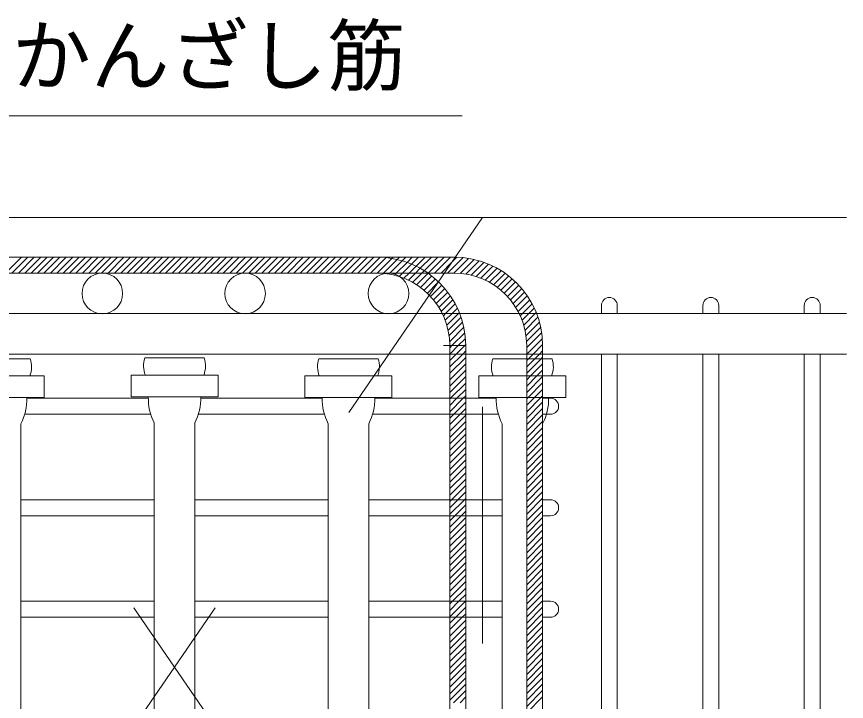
# Model space of a CAD drawing. Units: millimetres, scale not verified. Extents: x -25255 to 25671, y -15462 to 18552.
# Drawn here: x -18306 to -16200, y 3741 to 5478 of the extents above; entities that cross this region are included whole.
import ezdxf
from ezdxf.enums import TextEntityAlignment as Align

# ---------------------------------------------------------------- set-up
doc = ezdxf.new("R2010")
doc.units = ezdxf.units.MM
doc.header["$LTSCALE"] = 100
doc.linetypes.add('DASHED_SPACED', pattern=[12, 6, -6])
doc.layers.add('C-2_メモ', color=7, linetype='Continuous', lineweight=18)
doc.layers.add('C-7', color=7, linetype='Continuous', lineweight=18)
doc.styles.add('ＭＳ ゴシック', font='')
doc.styles.get('ＭＳ ゴシック').set_extended_font_data('MS Gothic')

msp = doc.modelspace()

# ---------------------------------------------------------------- linework, layer by layer
at = {"layer": 'C-7'}
for p, q in [((-18719.9, 5226.2), (-17175.1, 5226.2)), ((-18614.7, 4867.4), (-17195.4, 4867.4)), ((-18333.8, 4827), (-18293.4, 4867.4)), ((-18317.6, 4827), (-18277.1, 4867.4)), ((-18301.3, 4827), (-18260.9, 4867.4)), ((-18285.1, 4827), (-18244.6, 4867.4)), ((-18268.8, 4827), (-18228.4, 4867.4)), ((-18252.6, 4827), (-18212.1, 4867.4)), ((-18236.3, 4827), (-18195.9, 4867.4)), ((-18220.1, 4827), (-18179.6, 4867.4)), ((-18203.8, 4827), (-18163.4, 4867.4)), ((-18187.6, 4827), (-18147.1, 4867.4)), ((-18171.3, 4827), (-18130.9, 4867.4)), ((-18155.1, 4827), (-18114.6, 4867.4)), ((-18138.8, 4827), (-18098.4, 4867.4)), ((-18122.6, 4827), (-18082.1, 4867.4)), ((-18106.3, 4827), (-18065.9, 4867.4)), ((-18090.1, 4827), (-18049.6, 4867.4)), ((-18073.8, 4827), (-18033.4, 4867.4)), ((-18057.6, 4827), (-18017.1, 4867.4)), ((-18041.3, 4827), (-18000.9, 4867.4)), ((-18025.1, 4827), (-17984.6, 4867.4)), ((-18008.8, 4827), (-17968.4, 4867.4)), ((-17992.6, 4827), (-17952.1, 4867.4)), ((-17976.3, 4827), (-17935.9, 4867.4)), ((-17960.1, 4827), (-17919.6, 4867.4)), ((-17943.8, 4827), (-17903.4, 4867.4)), ((-17927.6, 4827), (-17887.1, 4867.4)), ((-17911.3, 4827), (-17870.9, 4867.4)), ((-17895.1, 4827), (-17854.6, 4867.4)), ((-17878.8, 4827), (-17838.4, 4867.4)), ((-17862.6, 4827), (-17822.1, 4867.4)), ((-17846.3, 4827), (-17805.9, 4867.4)), ((-17830.1, 4827), (-17789.6, 4867.4)), ((-17813.8, 4827), (-17773.4, 4867.4)), ((-17797.6, 4827), (-17757.1, 4867.4)), ((-17781.3, 4827), (-17740.9, 4867.4)), ((-17765.1, 4827), (-17724.6, 4867.4)), ((-17748.8, 4827), (-17708.4, 4867.4)), ((-17732.6, 4827), (-17692.1, 4867.4)), ((-17716.3, 4827), (-17675.9, 4867.4)), ((-17700.1, 4827), (-17659.6, 4867.4)), ((-17683.8, 4827), (-17643.4, 4867.4)), ((-17667.6, 4827), (-17627.1, 4867.4)), ((-17651.3, 4827), (-17610.9, 4867.4)), ((-17635.1, 4827), (-17594.6, 4867.4)), ((-17618.8, 4827), (-17578.4, 4867.4)), ((-17602.6, 4827), (-17562.1, 4867.4)), ((-17586.3, 4827), (-17545.9, 4867.4)), ((-17570.1, 4827), (-17529.6, 4867.4)), ((-17553.8, 4827), (-17513.4, 4867.4)), ((-17537.6, 4827), (-17497.1, 4867.4)), ((-17521.3, 4827), (-17480.9, 4867.4)), ((-17505.1, 4827), (-17464.6, 4867.4)), ((-17488.8, 4827), (-17448.4, 4867.4)), ((-17472.6, 4827), (-17432.1, 4867.4)), ((-17456.3, 4827), (-17415.9, 4867.4)), ((-17440.1, 4827), (-17399.6, 4867.4)), ((-17423.8, 4827), (-17383.5, 4867.3)), ((-17407.6, 4827), (-17368.3, 4866.3)), ((-17391.3, 4827), (-17353.9, 4864.4)), ((-17383.5, 4867.3), (-17383.4, 4867.4)), ((-17368.3, 4866.3), (-17367.1, 4867.4)), ((-17353.9, 4864.4), (-17350.9, 4867.4)), ((-17340.3, 4861.7), (-17334.6, 4867.4)), ((-17261.3, 4827), (-17220.9, 4867.4)), ((-17245.1, 4827), (-17204.6, 4867.4)), ((-17212.6, 4827), (-17173.2, 4866.3)), ((-17196.3, 4827), (-17158.9, 4864.4)), ((-17375.1, 4827), (-17340.3, 4861.7)), ((-17180.7, 4826.4), (-17145.3, 4861.8)), ((-17166.2, 4824.6), (-17132.4, 4858.4)), ((-18614.7, 4827), (-17195.4, 4827)), ((-17358.9, 4826.9), (-17358.8, 4827)), ((-17345.4, 4824.2), (-17342.6, 4827)), ((-17334.4, 4818.9), (-17326.3, 4827)), ((-17323, 4814.1), (-17310.1, 4827)), ((-17311.6, 4809.2), (-17293.8, 4827)), ((-17300.9, 4803.7), (-17277.6, 4827)), ((-17290.8, 4797.6), (-17261.6, 4826.7)), ((-17116.6, 4809.2), (-17086.6, 4839.3)), ((-17105.9, 4803.7), (-17076.3, 4833.2)), ((-17095.7, 4797.6), (-17066.6, 4826.8)), ((-17281.2, 4790.9), (-17252.3, 4819.8)), ((-17272.1, 4783.7), (-17243.4, 4812.4)), ((-17263.5, 4776), (-17237.6, 4802)), ((-17237.6, 4802), (-17234.9, 4804.7)), ((-17086.1, 4791), (-17057.2, 4819.8)), ((-17077, 4783.8), (-17048.3, 4812.5)), ((-17068.4, 4776.1), (-17039.8, 4804.7)), ((-17255.5, 4767.9), (-17226.8, 4796.5)), ((-17247.9, 4759.1), (-17219.2, 4787.9)), ((-17060.4, 4767.9), (-17031.8, 4796.6)), ((-17052.8, 4759.2), (-17024.1, 4788)), ((-17240.9, 4749.9), (-17212, 4778.9)), ((-17234.4, 4740.2), (-17205.2, 4769.4)), ((-17228.4, 4729.9), (-17198.8, 4759.5)), ((-17045.8, 4750), (-17016.9, 4778.9)), ((-17039.3, 4740.3), (-17010.1, 4769.5)), ((-17033.3, 4730), (-17003.7, 4759.6)), ((-17217.3, 4724.7), (-17192.9, 4749.2)), ((-17201.1, 4724.7), (-17187.5, 4738.4)), ((-17022.3, 4724.7), (-16997.8, 4749.3)), ((-17006.1, 4724.7), (-16992.3, 4738.5)), ((-17223.1, 4719), (-17217.3, 4724.7)), ((-17218.3, 4707.5), (-17201.1, 4724.7)), ((-17214.3, 4695.3), (-17184.8, 4724.7)), ((-17184.8, 4724.7), (-17182.5, 4727)), ((-17028, 4719.1), (-17022.3, 4724.7)), ((-17023.2, 4707.6), (-17006.1, 4724.7)), ((-17019.1, 4695.4), (-16989.8, 4724.7)), ((-16989.8, 4724.7), (-16987.4, 4727.2)), ((-17210.9, 4682.4), (-17178.1, 4715.2)), ((-17208.5, 4668.6), (-17174.3, 4702.8)), ((-17015.8, 4682.5), (-16983, 4715.3)), ((-17013.3, 4668.8), (-16979.2, 4702.9)), ((-17207, 4653.8), (-17171.1, 4689.7)), ((-17201.4, 4643.1), (-17168.7, 4675.9)), ((-17011.8, 4654), (-16976, 4689.8)), ((-17011.5, 4638), (-16973.5, 4676.1)), ((-17011.5, 4621.8), (-16971.8, 4661.5)), ((-17166.2, 4643.1), (-17222.5, 4643.1)), ((-17206.7, 2967.2), (-17206.7, 4645.3)), ((-17206.7, 4637.9), (-17201.4, 4643.1)), ((-17166.2, 2017.3), (-17166.2, 4645.3)), ((-17011.5, 2967.2), (-17011.5, 4643.1)), ((-16971.1, 2017.3), (-16971.1, 4643.1)), ((-17206.7, 4589.1), (-17174, 4621.8)), ((-17206.7, 4605.4), (-17190.3, 4621.8)), ((-17206.7, 4621.6), (-17206.5, 4621.8)), ((-17206.7, 4572.9), (-17166.2, 4613.3)), ((-17174, 4621.8), (-17166.2, 4629.6)), ((-16974.6, 4610), (-16971.1, 4613.5)), ((-17206.7, 4556.6), (-17166.2, 4597.1)), ((-17011.5, 4573), (-16974.6, 4610)), ((-17011.5, 4589.3), (-16990.8, 4610)), ((-17011.5, 4605.5), (-17007.1, 4610)), ((-17001.8, 4566.5), (-16971.1, 4597.2)), ((-17206.7, 4540.4), (-17166.2, 4580.8)), ((-16985.6, 4566.5), (-16971.1, 4581)), ((-17206.7, 4524.1), (-17166.2, 4564.6)), ((-17204.9, 4509.6), (-17166.2, 4548.3)), ((-17011.5, 4540.5), (-16985.6, 4566.5)), ((-17011.5, 4556.8), (-17001.8, 4566.5)), ((-17011.5, 4524.3), (-16971.1, 4564.7)), ((-17008.3, 4511.3), (-16971.1, 4548.5)), ((-17188.7, 4509.6), (-17166.2, 4532.1)), ((-16992, 4511.3), (-16971.1, 4532.2)), ((-17206.7, 4475.4), (-17172.4, 4509.6)), ((-17206.7, 4491.6), (-17188.7, 4509.6)), ((-17206.7, 4507.9), (-17204.9, 4509.6)), ((-17172.4, 4509.6), (-17166.2, 4515.8)), ((-17011.5, 4475.5), (-16975.8, 4511.3)), ((-17011.5, 4491.8), (-16992, 4511.3)), ((-17011.5, 4508), (-17008.3, 4511.3)), ((-16975.8, 4511.3), (-16971.1, 4516)), ((-17196.6, 4469.2), (-17166.2, 4499.6)), ((-17011.5, 4459.3), (-16971.1, 4499.7)), ((-17206.7, 4442.9), (-17180.4, 4469.2)), ((-17206.7, 4459.1), (-17196.6, 4469.2)), ((-17206.7, 4426.6), (-17166.2, 4467.1)), ((-17180.4, 4469.2), (-17166.2, 4483.3)), ((-17011.5, 4443), (-16971.1, 4483.5)), ((-17011.5, 4426.8), (-16971.1, 4467.2)), ((-18294.8, 2017.3), (-18294.8, 4445.1)), ((-17956.5, 2017.3), (-17956.5, 4447)), ((-17853.5, 2017.3), (-17853.5, 4447)), ((-17515.3, 2017.3), (-17515.3, 4445.1)), ((-17412.3, 2017.3), (-17412.3, 4445.1)), ((-17206.7, 4410.4), (-17166.2, 4450.8)), ((-17074, 2017.3), (-17074, 4445.1)), ((-17011.5, 4410.5), (-16971.1, 4451)), ((-17206.7, 4394.1), (-17166.2, 4434.6)), ((-17011.5, 4394.3), (-16971.1, 4434.7)), ((-17206.7, 4377.9), (-17166.2, 4418.3)), ((-17206.7, 4361.6), (-17166.2, 4402.1)), ((-17011.5, 4378), (-16971.1, 4418.5)), ((-17011.5, 4361.8), (-16971.1, 4402.2)), ((-17206.7, 4345.4), (-17166.2, 4385.8)), ((-17011.5, 4345.5), (-16971.1, 4386)), ((-17206.7, 4329.1), (-17166.2, 4369.6)), ((-17011.5, 4329.3), (-16971.1, 4369.7)), ((-17206.7, 4312.9), (-17166.2, 4353.3)), ((-17206.7, 4296.6), (-17166.2, 4337.1)), ((-17011.5, 4313), (-16971.1, 4353.5)), ((-17011.5, 4296.8), (-16971.1, 4337.2)), ((-17206.7, 4280.4), (-17166.2, 4320.8)), ((-17011.5, 4280.5), (-16971.1, 4321)), ((-17206.7, 4264.1), (-17166.2, 4304.6)), ((-17011.5, 4264.3), (-16971.1, 4304.7)), ((-17202.3, 4252.3), (-17166.2, 4288.3)), ((-17011.5, 4248), (-16971.1, 4288.5)), ((-17186.1, 4252.3), (-17166.2, 4272.1)), ((-17169.8, 4252.3), (-17166.2, 4255.8)), ((-17011.5, 4231.8), (-16971.1, 4272.2)), ((-17011.5, 4215.5), (-16971.1, 4256)), ((-17206.7, 4215.4), (-17169.8, 4252.3)), ((-17206.7, 4231.6), (-17186.1, 4252.3)), ((-17206.7, 4247.9), (-17202.3, 4252.3)), ((-17194, 4211.8), (-17166.2, 4239.6)), ((-17011.5, 4199.3), (-16971.1, 4239.7)), ((-17206.7, 4182.9), (-17177.8, 4211.8)), ((-17206.7, 4199.1), (-17194, 4211.8)), ((-17177.8, 4211.8), (-17166.2, 4223.3)), ((-17011.5, 4183), (-16971.1, 4223.5)), ((-17206.7, 4166.6), (-17166.2, 4207.1)), ((-17206.7, 4150.4), (-17166.2, 4190.8)), ((-17011.5, 4166.8), (-16971.1, 4207.2)), ((-17011.5, 4150.5), (-16971.1, 4191)), ((-17206.7, 4134.1), (-17166.2, 4174.6)), ((-17011.5, 4134.3), (-16971.1, 4174.7)), ((-17206.7, 4117.9), (-17166.2, 4158.3)), ((-17011.5, 4118), (-16971.1, 4158.5)), ((-17206.7, 4101.6), (-17166.2, 4142.1)), ((-17011.5, 4101.8), (-16971.1, 4142.2)), ((-17206.7, 4085.4), (-17166.2, 4125.8)), ((-17206.7, 4069.1), (-17166.2, 4109.6)), ((-17011.5, 4085.5), (-16971.1, 4126)), ((-17011.5, 4069.3), (-16971.1, 4109.7)), ((-17206.7, 4052.9), (-17166.2, 4093.3)), ((-17011.5, 4053), (-16971.1, 4093.5)), ((-17206.7, 4036.6), (-17166.2, 4077.1)), ((-17011.5, 4036.8), (-16971.1, 4077.2)), ((-17206.7, 4020.4), (-17166.2, 4060.8)), ((-17206.7, 4004.1), (-17166.2, 4044.6)), ((-17011.5, 4020.5), (-16971.1, 4061)), ((-17011.5, 4004.3), (-16971.1, 4044.7)), ((-17199.7, 3994.9), (-17166.2, 4028.3)), ((-17011.5, 3988), (-16971.1, 4028.5)), ((-17183.4, 3994.9), (-17166.2, 4012.1)), ((-17011.5, 3971.8), (-16971.1, 4012.2)), ((-17206.7, 3955.4), (-17167.2, 3994.9)), ((-17206.7, 3971.6), (-17183.4, 3994.9)), ((-17206.7, 3987.9), (-17199.7, 3994.9)), ((-17191.4, 3954.4), (-17166.2, 3979.6)), ((-17167.2, 3994.9), (-17166.2, 3995.8)), ((-17011.5, 3955.5), (-16971.1, 3996)), ((-17011.5, 3939.3), (-16971.1, 3979.7)), ((-17175.1, 3954.4), (-17166.2, 3963.3)), ((-17011.5, 3923), (-16971.1, 3963.5)), ((-17206.7, 3922.9), (-17175.1, 3954.4)), ((-17206.7, 3939.1), (-17191.4, 3954.4)), ((-17206.7, 3906.6), (-17166.2, 3947.1)), ((-17011.5, 3906.8), (-16971.1, 3947.2)), ((-17206.7, 3890.4), (-17166.2, 3930.8)), ((-17011.5, 3890.5), (-16971.1, 3931)), ((-17206.7, 3874.1), (-17166.2, 3914.6)), ((-17206.7, 3857.9), (-17166.2, 3898.3)), ((-17011.5, 3874.3), (-16971.1, 3914.7)), ((-17011.5, 3858), (-16971.1, 3898.5)), ((-17206.7, 3841.6), (-17166.2, 3882.1)), ((-17011.5, 3841.8), (-16971.1, 3882.2)), ((-17206.7, 3825.4), (-17166.2, 3865.8)), ((-17011.5, 3825.5), (-16971.1, 3866)), ((-17206.7, 3809.1), (-17166.2, 3849.6)), ((-17206.7, 3792.9), (-17166.2, 3833.3)), ((-17011.5, 3809.3), (-16971.1, 3849.7)), ((-17011.5, 3793), (-16971.1, 3833.5)), ((-17206.7, 3776.6), (-17166.2, 3817.1)), ((-17011.5, 3776.8), (-16971.1, 3817.2)), ((-17206.7, 3760.4), (-17166.2, 3800.8)), ((-17011.5, 3760.5), (-16971.1, 3801)), ((-17206.7, 3744.1), (-17166.2, 3784.6)), ((-17011.5, 3744.3), (-16971.1, 3784.7)), ((-17011.5, 3728), (-16971.1, 3768.5)), ((-17197.1, 3737.5), (-17166.2, 3768.3)), ((-17180.8, 3737.5), (-17166.2, 3752.1)), ((-17011.5, 3711.8), (-16971.1, 3752.2))]:
    msp.add_line(p, q, dxfattribs=at)
at = {"layer": 'C-7', "color": 5}
for p, q in [((-16200.5, 4968.2), (-19725.1, 4968.2)), ((-16822.2, 4745), (-16822.2, 4724.7)), ((-16781.7, 4724.7), (-16781.7, 4745)), ((-16564.8, 4745), (-16564.8, 4724.7)), ((-16524.3, 4724.7), (-16524.3, 4745)), ((-16307.4, 4745), (-16307.4, 4724.7)), ((-16266.9, 4724.7), (-16266.9, 4745)), ((-16822.2, 4621.8), (-16822.2, 3070.1)), ((-16781.7, 3070.1), (-16781.7, 4621.8)), ((-16564.8, 4621.8), (-16564.8, 3070.1)), ((-16524.3, 3070.1), (-16524.3, 4621.8)), ((-16307.4, 4621.8), (-16307.4, 3070.1)), ((-16266.9, 3070.1), (-16266.9, 4621.8)), ((-18279.7, 4509.6), (-17971.6, 4509.6)), ((-17838.4, 4509.6), (-17530.4, 4509.6)), ((-17397.2, 4509.6), (-17089.1, 4509.6)), ((-16950.8, 4509.6), (-16971.1, 4509.6)), ((-18285.2, 4469.2), (-17965.6, 4469.2)), ((-17844.5, 4469.2), (-17524.9, 4469.2)), ((-17402.7, 4469.2), (-17083.7, 4469.2)), ((-16950.8, 4469.2), (-16971.1, 4469.2)), ((-18294.8, 4252.3), (-17956.5, 4252.3)), ((-17853.5, 4252.3), (-17515.3, 4252.3)), ((-17412.3, 4252.3), (-17074, 4252.3)), ((-16950.8, 4252.3), (-16971.1, 4252.3)), ((-18294.8, 4211.8), (-17956.5, 4211.8)), ((-17853.5, 4211.8), (-17515.3, 4211.8)), ((-17412.3, 4211.8), (-17074, 4211.8)), ((-16950.8, 4211.8), (-16971.1, 4211.8)), ((-18294.8, 3994.9), (-17956.5, 3994.9)), ((-17853.5, 3994.9), (-17515.3, 3994.9)), ((-17412.3, 3994.9), (-17074, 3994.9)), ((-16950.8, 3994.9), (-16971.1, 3994.9)), ((-18294.8, 3954.4), (-17956.5, 3954.4)), ((-17853.5, 3954.4), (-17515.3, 3954.4)), ((-17412.3, 3954.4), (-17074, 3954.4)), ((-16950.8, 3954.4), (-16971.1, 3954.4))]:
    msp.add_line(p, q, dxfattribs=at)
at = {"layer": 'C-7', "color": 5, "linetype": 'DASHED_SPACED'}
msp.add_line((-17123.7, 4968.2), (-18686.4, 2687.7), dxfattribs=at)
at = {"layer": 'C-7', "color": 1}
for p, q in [((-19725.1, 4724.7), (-16200.5, 4724.7)), ((-16200.5, 4621.8), (-19725.1, 4621.8)), ((-18987.9, 4621.8), (-16822.2, 4621.8)), ((-17829.8, 4611.8), (-17980.2, 4611.8)), ((-18271.1, 4610), (-18421.4, 4610)), ((-17388.6, 4610), (-17539, 4610)), ((-16947.4, 4610), (-17097.7, 4610)), ((-18456.6, 4566.5), (-18235.9, 4566.5)), ((-18235.9, 4566.5), (-18235.9, 4511.3)), ((-18015.3, 4568.3), (-17794.7, 4568.3)), ((-18015.3, 4513.2), (-18015.3, 4568.3)), ((-17794.7, 4568.3), (-17794.7, 4513.2)), ((-17574.1, 4566.5), (-17353.5, 4566.5)), ((-17574.1, 4511.3), (-17574.1, 4566.5)), ((-17353.5, 4566.5), (-17353.5, 4511.3)), ((-17132.9, 4566.5), (-16912.2, 4566.5)), ((-17132.9, 4511.3), (-17132.9, 4566.5)), ((-16912.2, 4566.5), (-16912.2, 4511.3)), ((-18235.9, 4511.3), (-18456.6, 4511.3)), ((-17794.7, 4513.2), (-18015.3, 4513.2)), ((-17353.5, 4511.3), (-17574.1, 4511.3)), ((-16912.2, 4511.3), (-17132.9, 4511.3))]:
    msp.add_line(p, q, dxfattribs=at)
at = {"layer": 'C-7', "color": 5, "linetype": 'DASHED_SPACED'}
msp.add_lwpolyline([(-18686.4, 4968.2), (-17123.7, 2687.7), (-17123.7, 4968.2)], dxfattribs=at)
at = {"layer": 'C-7'}
for points in [[(-17358.8, 4827), (-17327.4, 4858.4), (-17318.4, 4867.4)], [(-17342.6, 4827), (-17315.2, 4854.4), (-17302.1, 4867.4)], [(-17326.3, 4827), (-17303.5, 4849.8), (-17285.9, 4867.4)], [(-17310.1, 4827), (-17292.3, 4844.8), (-17269.6, 4867.4)], [(-17293.8, 4827), (-17281.6, 4839.2), (-17253.4, 4867.4)], [(-17277.6, 4827), (-17271.4, 4833.2), (-17237.1, 4867.4)], [(-17228.8, 4827), (-17202.2, 4853.6), (-17188.5, 4867.3)], [(-17152.6, 4821.9), (-17123.7, 4850.9), (-17120.1, 4854.4)], [(-17139.9, 4818.4), (-17123.7, 4834.7), (-17108.4, 4849.9)], [(-17127.9, 4814.2), (-17123.7, 4818.4), (-17097.2, 4844.8)], [(-17206.5, 4621.8), (-17185.2, 4643.1), (-17167, 4661.3)], [(-17190.3, 4621.8), (-17168.9, 4643.1), (-17166.3, 4645.8)], [(-17007.1, 4610), (-16995.3, 4621.8), (-16971.1, 4646)], [(-16990.8, 4610), (-16979, 4621.8), (-16971.1, 4629.7)]]:
    msp.add_lwpolyline(points, dxfattribs=at)
at = {"layer": 'C-7', "color": 5}
for centre in [(-18088.2, 4775.5), (-17726, 4775.5), (-17362.1, 4775.5)]:
    msp.add_circle(centre, 51.5, dxfattribs=at)
at = {"layer": 'C-7'}
for centre, radius in [((-17390.5, 4643.1), 224.3), ((-17195.4, 4643.1), 224.3), ((-17390.5, 4643.1), 183.8), ((-17195.4, 4643.1), 183.8)]:
    msp.add_arc(centre, radius, 0, 90, dxfattribs=at)
at = {"layer": 'C-7', "color": 5}
for centre, start, end in [((-16801.9, 4745), 90, 180), ((-16801.9, 4745), 0, 90), ((-16544.5, 4745), 90, 180), ((-16544.5, 4745), 0, 90), ((-16287.2, 4745), 90, 180), ((-16287.2, 4745), 0, 90), ((-16950.8, 4489.4), 0, 90), ((-16950.8, 4489.4), 270, 0), ((-16950.8, 4232), 0, 90), ((-16950.8, 4232), 270, 0), ((-16950.8, 3974.6), 0, 90), ((-16950.8, 3974.6), 270, 0)]:
    msp.add_arc(centre, 20.2, start, end, dxfattribs=at)
at = {"layer": 'C-7', "color": 1}
for centre, radius, start, end in [((-17920.4, 4591.7), 63.1, 161.382, 201.7611), ((-17889.6, 4591.7), 63.1, 338.2389, 18.618), ((-18330.8, 4589.8), 63.1, 338.2389, 18.618), ((-17479.2, 4589.8), 63.1, 161.382, 201.7611), ((-17448.4, 4589.8), 63.1, 338.2389, 18.618), ((-17038, 4589.8), 63.1, 161.382, 201.7611), ((-17007.1, 4589.8), 63.1, 338.2389, 18.618), ((-18415.6, 4507.4), 135.9, 332.7277, 1.6466), ((-18415.6, 4507.4), 135.9, 0.94, 1.6466), ((-17835.7, 4509.3), 135.9, 178.3534, 207.2723), ((-17835.7, 4509.3), 135.9, 178.3534, 179.8357), ((-17974.3, 4509.3), 135.9, 332.7277, 1.6466), ((-17974.3, 4509.3), 135.9, 0.1643, 1.6466), ((-17394.5, 4507.4), 135.9, 178.3534, 207.2723), ((-17394.5, 4507.4), 135.9, 178.3534, 179.06), ((-17533.1, 4507.4), 135.9, 332.7277, 1.6466), ((-16953.2, 4507.4), 135.9, 178.3534, 207.2723), ((-16953.2, 4507.4), 135.9, 178.3534, 179.06), ((-17091.9, 4507.4), 135.9, 332.7277, 1.6466)]:
    msp.add_arc(centre, radius, start, end, dxfattribs=at)

# ---------------------------------------------------------------- texts
at = {"layer": 'C-2_メモ', "style": 'ＭＳ ゴシック'}
msp.add_text('かんざし筋', height=146.6, dxfattribs=at).set_placement((-18317.5, 5261.3), align=Align.BOTTOM_LEFT)

doc.saveas('drawing.dxf')
